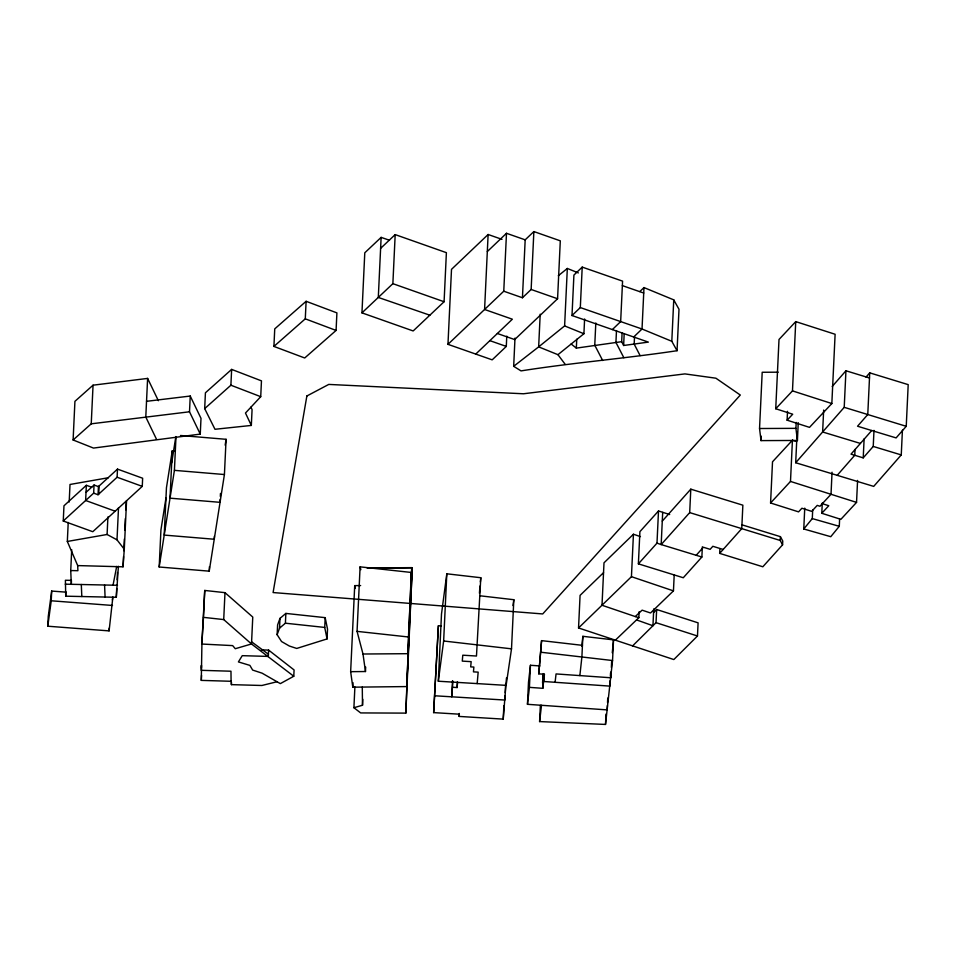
<?xml version="1.0" encoding="UTF-8"?>
<svg xmlns="http://www.w3.org/2000/svg" width="956" height="956" viewBox="0 0 956 956"><rect width="100%" height="100%" fill="white"/><g stroke="black" fill="none" stroke-linecap="round" stroke-linejoin="round"><path stroke-width="1.43" d="M201.955 641.87L201.298 680.385L231.089 681.281L231.412 684.639L261.896 685.488L277.025 681.748L280.347 683.624L293.779 676.25L294.078 669.941L268.612 650.092L261.37 649.889M360.627 585.562L354.712 585.622L350.649 671.674L365.467 671.53L363.005 654.012L357.054 631.366L360.101 566.848L411.235 572.453L405.822 713.116L360.663 712.925L353.911 707.715L354.891 686.922M410.721 589.171L411.235 572.453M410.721 600.535L411.737 567.637L367.068 567.96M367.881 568.27L412.263 567.78L405.822 713.116M112.868 597.13L109.092 630.888L47.8 626.216L48.254 616.489L51.684 591.059L66.263 592.17M47.8 626.216L51.23 600.786L51.684 591.059M63.251 520.996L93.664 493.153L98.05 494.742L98.432 486.616L117.492 469.109L142.647 478.239L142.265 486.365L92.78 531.715L63.251 520.996L63.968 505.796L86.351 485.29L91.716 487.237M118.401 566.299L116.297 597.285L65.725 596.186L65.402 580.256L71.497 580.388M71.712 549.724L70.732 570.541L77.902 570.708L77.687 565.582L67.326 541.455L68.223 522.454M69.191 501.996L70.015 484.465L108.363 477.737M65.725 596.186L65.904 592.266M146.543 401.317L190.244 396.047L200.999 418.358L200.258 434.096L93.485 448.077L73.11 439.975L74.927 401.329L93.055 385.184L147.618 378.409L158.373 400.719M71.461 581.332L71.318 584.307L65.223 584.176M86.351 485.29L85.634 500.49L115.15 511.209M73.11 439.975L91.238 423.819L93.055 385.184M93.664 493.153L94.047 485.027L98.432 486.616M98.05 494.742L98.731 494.097L99.113 485.971M77.687 565.582L123.049 566.812L124.28 549.246L117.002 539.853L107.096 534.476L107.92 516.933M109.092 630.888L109.223 628.104M98.731 494.097L117.11 477.235L117.492 469.109M117.002 539.853L118.52 507.708M116.297 597.285L116.716 588.526M117.122 579.766L117.469 572.477M123.049 566.812L123.527 556.583M123.802 550.74L124.352 539.053M124.77 530.281L125.32 518.594M124.28 549.246L126.551 501.028M147.618 378.409L145.79 417.043L156.545 439.354M180.481 435.494L226.082 439.306L224.421 474.535L209.221 571.162L159.186 567.004L160.931 529.994L165.962 498.076M175.199 451.065L172.259 450.814L170.025 498.172L159.186 567.004M220.191 499.379L220.047 502.33L170.025 498.172L174.41 470.352L176 436.593M200.258 434.096L189.503 411.785L190.244 396.047M204.68 408.618L205.421 392.796L231.639 369.398L261.466 380.858L260.725 396.68L245.477 413.04L251.332 425.432L214.981 429.28L204.68 408.618L230.898 385.22L231.639 369.398M204.739 590.45L203.473 617.361L223.716 619.572L251.5 643.974L235.284 648.718L232.666 645.611L201.847 644.045L204.739 590.45L224.983 592.66L252.766 617.062L251.5 643.974L293.779 676.25M201.298 680.385L201.537 675.402M209.221 571.162L209.424 566.729M214.383 536.28L214.24 539.244L164.217 535.085L166.452 487.727L172.259 450.814M220.334 496.463L220.466 493.451M223.716 619.572L224.983 592.66M231.412 684.639L231.507 682.476M251.332 425.432L252.073 409.61L250.902 407.137M273.918 346.419L274.742 328.876L306.111 301.295L336.906 312.887L336.082 330.429L304.713 357.986L273.918 346.419L305.287 318.838L306.111 301.295M268.612 650.092L268.313 656.413L242.238 655.673L238.414 661.922L249.875 665.388L252.647 670.072L262.111 673.179L277.025 681.748M277.132 634.7L277.599 624.925L279.989 618.377L285.856 613.417L325.183 617.648L327.526 629.144L327.06 638.931L296.719 648.443L289.381 646.041L281.554 641.536L277.132 634.7L279.534 628.164L279.989 618.377M279.534 628.164L285.402 623.204L285.856 613.417M327.06 638.931L324.729 627.435L325.183 617.648M380.608 248.369L395.187 234.602L446.392 252.671L444.086 301.738L413.159 330.955L361.954 312.863L364.786 252.79L381.133 237.375L389.486 240.255M412.263 567.78L406.659 686.575L352.812 687.185L353.027 682.727M381.133 237.375L378.301 297.436L429.853 315.193M353.911 707.715L362.503 705.241L362.79 699.302M365.467 671.53L365.67 667.073M361.954 312.863L392.868 283.669L395.187 234.602M411.737 567.637L407.674 653.689L363.005 654.012M506.776 336.154L506.298 346.419L492.185 359.85L447.97 344.339L451.507 269.341L488.122 234.495L502.008 239.359M506.477 677.923L503.226 719.115L459.167 716.426L459.346 714.192L433.642 712.614L438.398 625.75L441.182 625.917M433.642 712.614L438.398 625.75M479.948 595.791L513.826 599.711L511.508 648.837L506.13 685.368L438.314 681.222L441.493 614.027L446.81 573.803L480.796 577.723L476.47 656.031L462.788 655.195L462.274 661.11L471.165 661.66L470.687 666.882L473.865 667.061L473.459 671.865L478.167 672.14L477.175 683.6M438.314 681.222L443.644 640.998L446.81 573.803M452.535 680.624L451.77 696.816L504.876 700.043L505.079 695.574M435.1 695.801L451.77 696.816L452.869 681.377M452.582 687.268L457.123 687.543L457.41 681.652M459.167 716.426L459.298 713.439M488.122 234.495L484.584 309.481L447.97 344.339M479.434 593.222L479.936 586.064M497.359 333.501L512.356 319.208L484.584 309.481L503.764 291.21L506.489 233.288L525.179 239.837L533.866 231.567L560.3 240.84L557.575 298.75L514.687 339.571L497.359 333.501L475.753 354.079M639.827 291.568L643.986 287.577L673.753 299.861L678.999 309.278L677.051 350.709C625.164 358.512 572.847 362.694 521.032 370.892L513.671 366.315L514.997 338.065M503.764 291.21L522.442 297.758L525.179 239.837M503.226 719.115L503.86 705.707M505.222 692.682L505.652 683.66M522.442 297.758L531.142 289.477L533.866 231.567M540.2 314.166L538.658 346.873L513.671 366.315M607.395 705.456L607.18 709.89L527.461 704.309L528.501 682.226L530.449 665.268L539.841 665.938M527.461 704.309L529.409 687.364L530.449 665.268M529.409 687.364L542.817 688.308L544.454 674.255L538.778 673.849L541.574 640.628L582.443 645.348M538.778 673.849L541.574 640.628M581.774 646.328L582.873 636.314L613.525 639.863L612.545 660.536L605.507 724.433L539.602 721.577L540.367 705.313M542.566 683.11L542.984 674.243M542.817 688.308L543.522 673.586M543.964 674.123L543.617 681.485L609.928 686.121L610.191 680.6M565.235 364.391L557.946 354.688L538.658 346.873L564.614 325.912L567.326 268.457L578.356 272.914M622.093 332.808L621.675 341.674L623.635 345.486L648.359 342.105L571.999 315.528L573.911 275.077L582.216 267.106L622.571 281.136L620.659 321.586L612.378 329.569M621.675 341.674L576.337 348.115L576.755 339.237M571.999 315.528L580.316 307.569L582.216 267.106M557.946 354.688L583.913 333.728L584.606 318.993M653.569 612.581L656.653 609.498L698.095 622.846L697.474 636.003L673.825 659.556L578.547 627.961L580.077 595.385L603.535 572.668M595.815 322.985L594.763 345.2L602.686 360.531M582.873 636.314L581.893 656.975L579.85 675.593M616.489 330.597L615.927 342.427L623.862 357.735M605.507 724.433L605.985 714.084M623.635 345.486L624.184 333.668M607.526 702.529L607.741 698.059M610.418 675.808L610.549 672.857M611.171 671.865L610.896 677.768L556.057 673.932L555.089 682.285M611.374 667.431L611.661 661.528M634.521 336.703L634.175 344.1L640.114 355.608M643.986 287.577L642.026 329.007L633.708 336.99M578.547 627.961L631.438 576.683L633.434 534.237L640.436 536.603M702.349 546.784L701.871 557.025L683.277 577.747L638.381 563.849L639.899 531.667L658.505 510.958L669.678 514.543M615.365 640.173L638.859 617.684L639.134 611.756M653.737 608.936L652.948 625.738L632.609 645.886M638.381 563.849L656.987 543.139L658.505 510.958M636.529 619.918L652.948 625.738L656.031 622.667L656.653 609.498M662.687 512.392L661.17 544.573L701.871 557.025M677.051 350.709L671.805 341.292L673.753 299.861M633.434 534.237L604.001 562.809L602.005 605.256L635.262 616.56L642.109 610.155L650.522 612.987L673.454 590.88L674.207 574.783M656.987 543.139L661.17 544.573L689.694 512.607L690.794 489.161L742.86 505.186L741.76 528.632L719.677 553.381L762.828 566.777L782.57 544.836L782.761 541.024L780.407 536.663L741.94 524.82M719.677 553.381L719.856 549.569M798.248 422.683L797.412 440.453L761.024 440.608L759.542 428.515L762.195 372.266L778.208 372.183M761.024 440.608L761.227 436.163M832.055 472.216L831.015 494.288L819.961 506.25L817.237 505.389L811.728 511.364L801.905 508.245L798.559 511.866L770.572 502.987L772.52 461.784L792.428 440.226L796.623 441.564M787.111 420.174L792.715 414.211L775.734 408.75L779.009 339.476L795.739 321.61L835.114 334.265L831.84 403.54L809.505 427.368L787.111 420.174L787.517 411.331M782.57 544.836L780.227 540.475L780.407 536.663M775.734 408.75L792.476 390.885L795.739 321.61M770.572 502.987L790.493 481.43L792.428 440.226M797.412 440.453L795.918 428.348L796.205 422.421M902.428 430.116L901.257 454.925L873.712 486.389L795.691 462.74L796.718 440.919M796.862 438.015L797.137 432.196M839.631 518.857L839.284 526.314L830.764 536.698L803.769 528.979L804.749 508.126M803.769 528.979L812.289 518.594L812.72 509.656M823.666 410.052L822.626 431.993L860.412 443.429M857.58 480.414L856.54 502.39L840.874 519.347L821.79 513.276L822.28 503.023M795.691 462.74L844.22 407.328L845.941 370.773L869.494 377.979M855.023 449.463L854.748 455.295L837.205 475.311M866.017 377.106L869.733 372.852L908.2 384.635L906.24 426.304L896.107 437.908L871.717 430.535L851.007 454.16L863.22 457.864L864.116 438.888M869.733 372.852L867.773 414.534L857.544 426.221L871.717 430.535M863.22 457.864L873.234 446.44L873.987 430.379M201.847 644.045L203.473 617.361M125.738 509.823L126.347 501.04M457.123 687.543L457.577 682.393M612.282 652.793L613.525 639.863M480.366 581.893L480.796 577.723M610.418 677.828L611.051 672.259M539.602 721.577L541.514 705.301M112.378 599.974L112.748 597.153M512.966 605.554L513.826 599.711M225.162 445.161L226.082 439.306M171.686 462.943L175.844 436.593M70.732 570.541L71.318 584.307L113.035 585.18L116.692 566.394M832.21 386.463L845.941 370.773M662.269 521.128L690.794 489.161M696.135 555.352L703.365 547.25L710.129 549.33L712.841 546.294L723.166 549.461M821.79 513.276L828.78 505.724L822.339 503.681M487.321 251.559L506.489 233.288M86.016 492.364L94.047 485.027M558.304 275.746L567.326 268.457M67.326 541.455L107.096 534.476M91.238 423.819L189.503 411.785M759.542 428.515L795.918 428.348M113.035 585.18L117.504 585.263M51.23 600.786L112.485 605.459M174.41 470.352L224.421 474.535M285.402 623.204L324.729 627.435M357.054 631.366L408.2 636.959M443.644 640.998L511.508 648.837M541.024 652.255L612.545 660.536M812.289 518.594L839.284 526.314M873.234 446.44L901.257 454.925M844.22 407.328L906.24 426.304M689.694 512.607L780.227 540.475M635.262 616.56L638.859 617.684M790.493 481.43L856.54 502.39M792.476 390.885L831.84 403.54M656.031 622.667L697.474 636.003M631.438 576.683L673.454 590.88M622.356 285.617L643.723 293.038M580.316 307.569L642.026 329.007L671.805 341.292M531.142 289.477L557.575 298.75M489.854 340.647L506.298 346.419M392.868 283.669L444.086 301.738M117.11 477.235L142.265 486.365M305.287 318.838L336.082 330.429M230.898 385.22L260.725 396.68M564.614 325.912L583.913 333.728M251.595 641.811L268.421 654.239M571.15 344.017L576.337 348.115M360.101 566.848L360.842 569.68M354.712 585.622L355.106 588.442M350.649 671.674L352.812 687.185M104.574 584.988L105.088 597.01M81.308 584.51L81.81 596.52M362.276 687.077L362.503 705.241M231.089 681.281L230.97 671.22L201.178 670.323L201.417 665.34L201.453 668.208M306.864 395.987L273.093 592.553L542.721 613.943L740.303 395.043L715.901 378.206L684.926 373.904L523.482 393.776L328.756 384.42L306.864 395.987"/></g></svg>
